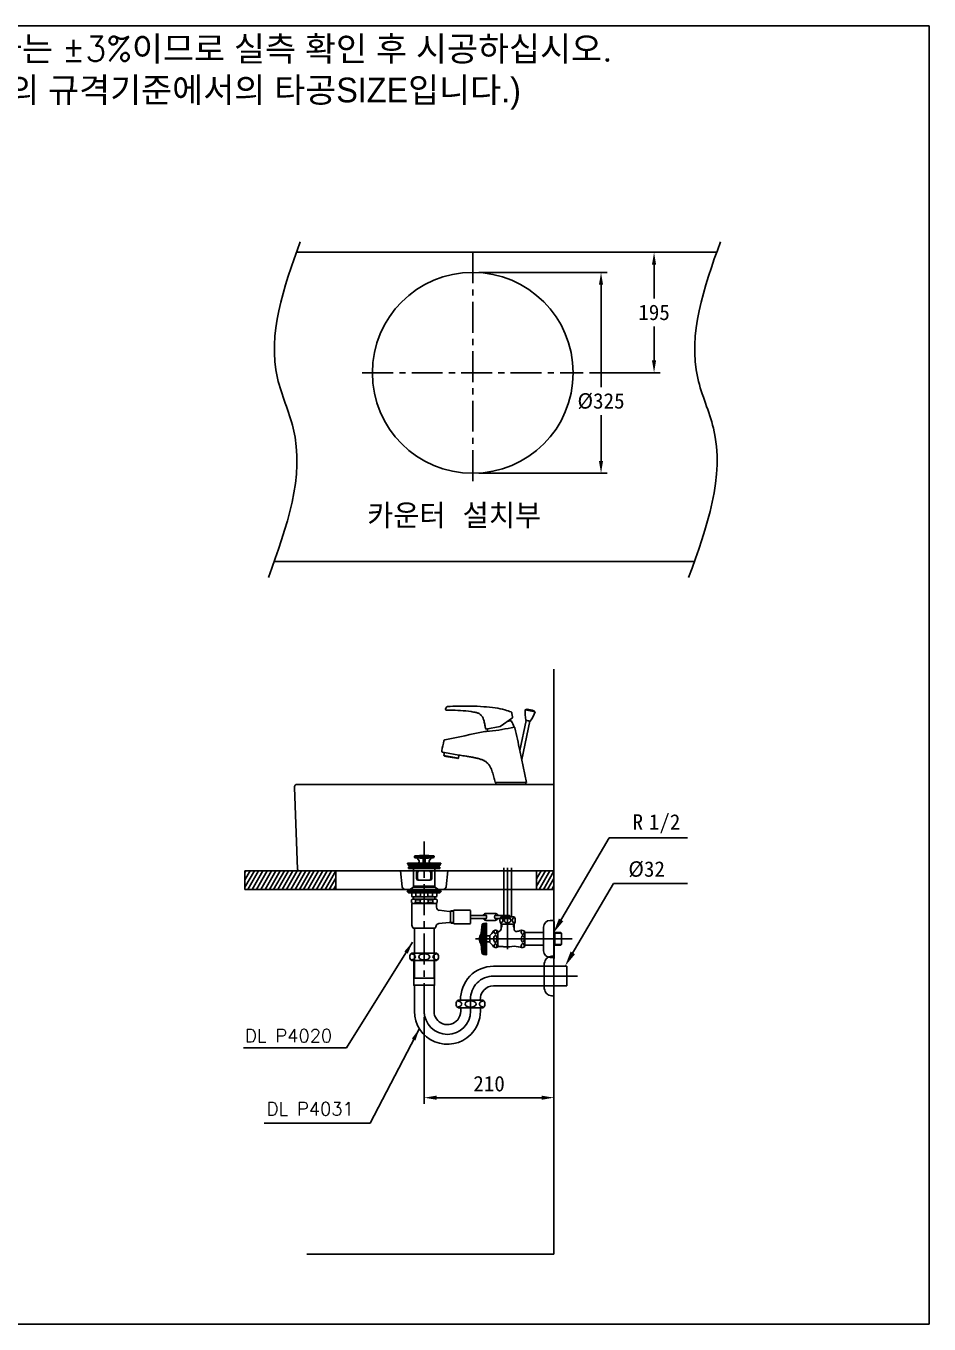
# Model space of a CAD drawing. Extents: x 0 to 3100, y 0 to 2100.
# Drawn here: x 1639 to 3100, y 0 to 2100 of the extents above; entities that cross this region are included whole.
import ezdxf

# ---------------------------------------------------------------- set-up
doc = ezdxf.new("R2010")
doc.units = 0
doc.header["$LTSCALE"] = 20
doc.header["$MEASUREMENT"] = 0
doc.linetypes.add('CENTER', pattern=[2, 1.25, -0.25, 0.25, -0.25])
doc.layers.get('0').update_dxf_attribs({"linetype": 'CONTINUOUS'})
doc.layers.get('DEFPOINTS').update_dxf_attribs({"linetype": 'CONTINUOUS'})
for name, color, linetype in [('1', 1, 'CONTINUOUS'), ('3', 3, 'CONTINUOUS'), ('4', 4, 'CONTINUOUS'), ('5', 5, 'CONTINUOUS'), ('6', 6, 'CONTINUOUS'), ('7', 7, 'CONTINUOUS'), ('CENTER', 2, 'CENTER')]:
    doc.layers.add(name, color=color, linetype=linetype)
doc.styles.add('GHS', font='romans', dxfattribs={"bigfont": 'ghs'})
doc.dimstyles.get("Standard").update_dxf_attribs({"dimtxt": 2.5, "dimasz": 2, "dimexe": 2, "dimexo": 1, "dimgap": 1.5, "dimtad": 1, "dimdec": 0, "dimlfac": 10, "dimrnd": 0.5, "dimzin": 0, "dimdsep": 46, "dimtxsty": 'Standard', "dimcen": 0, "dimclrt": 2, "dimadec": 0, "dimazin": 0, "dimtfac": 1, "dimtdec": 0, "dimtmove": 0, "dimatfit": 3, "dimfxl": 0, "dimtolj": 1, "dimtzin": 0, "dimarcsym": 0})

# ---------------------------------------------------------------- blocks, each defined once
blk = doc.blocks.new('*D13')
at = {"layer": '7', "color": 3, "lineweight": -2}
for p, q in [((2283, 496.7), (2283, 356.2)), ((2493, 404.7), (2493, 356.2)), ((2303, 366.2), (2473, 366.2))]:
    blk.add_line(p, q, dxfattribs=at)
at = {"layer": '7', "color": 3}
for points in [[(2303, 369.5), (2303, 362.8), (2283, 366.2)], [(2473, 369.5), (2473, 362.8), (2493, 366.2)]]:
    blk.add_solid(points, dxfattribs=at)
at = {"layer": 'DEFPOINTS', "color": 0}
for p in [(2283, 506.7), (2493, 414.7), (2493, 366.2)]:
    blk.add_point(p, dxfattribs=at)
at = {"layer": '7', "color": 2, "insert": (2388, 388.7), "char_height": 25, "attachment_point": 5}
blk.add_mtext('\\A1;210', dxfattribs=at)
blk = doc.blocks.new('*D16')
at = {"layer": '7', "color": 3, "lineweight": -2}
for p, q in [((2371.6, 1701.3), (2579.2, 1701.3)), ((2569.2, 1681.3), (2569.2, 1515.4)), ((2569.2, 1396.3), (2569.2, 1470.4)), ((2371.6, 1376.3), (2579.2, 1376.3))]:
    blk.add_line(p, q, dxfattribs=at)
at = {"layer": '7', "color": 3}
for points in [[(2565.8, 1681.3), (2572.5, 1681.3), (2569.2, 1701.3)], [(2565.8, 1396.3), (2572.5, 1396.3), (2569.2, 1376.3)]]:
    blk.add_solid(points, dxfattribs=at)
at = {"layer": 'DEFPOINTS', "color": 0}
for p in [(2361.6, 1701.3), (2361.6, 1376.3), (2569.2, 1376.3)]:
    blk.add_point(p, dxfattribs=at)
at = {"layer": '7', "color": 2, "insert": (2569.2, 1492.9), "char_height": 25, "attachment_point": 5}
blk.add_mtext('\\A1;%%C325', dxfattribs=at)
blk = doc.blocks.new('*D17')
at = {"layer": '7', "color": 3, "lineweight": -2}
for p, q in [((2592.5, 1733.8), (2665, 1733.8)), ((2655, 1713.8), (2655, 1659)), ((2655, 1559.1), (2655, 1614)), ((2550.3, 1539.1), (2665, 1539.1))]:
    blk.add_line(p, q, dxfattribs=at)
at = {"layer": '7', "color": 3}
for points in [[(2651.6, 1713.8), (2658.3, 1713.8), (2655, 1733.8)], [(2651.6, 1559.1), (2658.3, 1559.1), (2655, 1539.1)]]:
    blk.add_solid(points, dxfattribs=at)
at = {"layer": 'DEFPOINTS', "color": 0}
for p in [(2582.5, 1733.8), (2655, 1733.8), (2540.3, 1539.1)]:
    blk.add_point(p, dxfattribs=at)
at = {"layer": '7', "color": 2, "insert": (2655, 1636.5), "char_height": 25, "attachment_point": 5}
blk.add_mtext('\\A1;195', dxfattribs=at)
blk = doc.blocks.new('A$C510B3A89')
at = {"layer": '1', "color": 7}
blk.add_line((87.4, 0), (136.2, 0), dxfattribs=at)
at = {"layer": '7'}
for p, q in [((114.8, 107.8), (94.8, 93.8)), ((114, 113), (114.3, 111)), ((138.2, 121.6), (135.2, 120.7)), ((151.3, 117.3), (135.2, 120.7)), ((138.2, 121.6), (138.2, 121.6)), ((148.9, 119.3), (149, 119.3)), ((149, 119.3), (151.3, 117.3)), ((94.8, 93.8), (71.3, 89.6)), ((112.1, 102.8), (106.2, 101.8)), ((112.4, 91.7), (117.7, 92.7)), ((136.9, 103.5), (126.6, 54.8)), ((142.8, 102.2), (129.6, 40.1)), ((143.4, 102.4), (136.3, 103.9)), ((136.7, 103.5), (137.9, 103.3)), ((141.8, 102.4), (137.9, 103.3)), ((141.8, 102.4), (142.9, 102.2)), ((4.4, 51.6), (3.5, 46.7)), ((4.4, 45.9), (3.5, 46.7)), ((27.1, 42.5), (3.5, 46.7)), ((28, 47.4), (4.4, 51.6)), ((4.4, 45.9), (6.1, 45.6)), ((24.3, 42.4), (6.1, 45.6)), ((23.9, 42.3), (6.5, 45.4)), ((24.3, 42.4), (26.1, 42.1)), ((26.1, 42.1), (27.1, 42.5)), ((28, 47.4), (27.1, 42.5)), ((28.5, 47.3), (28, 47.4)), ((126.6, 54.8), (137.2, 3)), ((86.4, 3), (86.3, 3.5)), ((87.4, 3), (87.4, 0)), ((136.2, 3), (136.2, 0))]:
    blk.add_line(p, q, dxfattribs=at)
at = {"layer": '7', "color": 7}
for p, q in [((86.4, 3), (115.5, 3)), ((115.5, 3), (137.2, 3))]:
    blk.add_line(p, q, dxfattribs=at)
at = {"layer": '7'}
for centre, radius, start, end in [((7.8, 121.4), 1.5, 154.2972, 270.8052), ((9.3, 124.4), 1.5, 93.6966, 151.3141), ((111.8, 115.8), 1.5, 12.9441, 66.1922), ((205.1, 117.1), 70, 177.0153, 190.8327), ((133.2, 71.8), 50, 71.7204, 84.2796), ((86, 142.4), 70, 325.1673, 338.9847), ((108.9, 87.5), 35, 175.6305, 182.5585), ((112.2, 102.3), 0.5, 34.0977, 100), ((83.6, 83), 35, 15.8809, 34.0977), ((116.7, 91), 2, 12.5419, 57.7542), ((136.8, 104), 0.5, 190.8327, 258), ((143, 102.7), 0.5, 258, 325.1673), ((5.5, 70.1), 2, 103.7822, 164.229), ((2, 54), 2, 167.6446, 258.9831), ((6.6, 45.9), 0.5, 206.8699, 260), ((24, 42.8), 0.5, 260, 313.1301)]:
    blk.add_arc(centre, radius, start, end, dxfattribs=at)
for points in [[(112.4, 117.2), (102.3, 120.6), (86.8, 123.7), (68, 125.7), (47.4, 126.7), (26.8, 126.7), (9.2, 125.9)], [(8, 125.2), (6.4, 122.1)], [(7.8, 119.9), (12.9, 120), (30.3, 119.5), (47.5, 117.8), (55.5, 116.4)], [(55.5, 116.4), (57.6, 115.9), (59.6, 115), (61.5, 113.9), (63.2, 112.5), (64.7, 110.9), (66, 109.2), (67, 107.2), (67.8, 105.2)], [(67.8, 105.2), (68.6, 102.3), (70, 96.1), (71.2, 89.8), (71.3, 89.6)], [(114, 113), (113.6, 114.6), (113.3, 116.2)], [(114.8, 108.1), (114.6, 108.8), (114.5, 109.6), (114.4, 110.2), (114.4, 110.6), (114.3, 110.9), (114.3, 111)], [(5, 72.1), (69.9, 85.6)], [(69.9, 85.6), (70.2, 85.6), (70.9, 85.7), (72.3, 85.8), (112.4, 91.7)], [(3.9, 51.6), (4.1, 51.6), (4.4, 51.6)], [(38.9, 45.7), (30.1, 47.1), (28.5, 47.3)], [(56, 42.6), (52.3, 43.4), (48.2, 44.2), (43.7, 44.9), (38.9, 45.7)], [(38.9, 45.7), (45, 44.7), (51, 43.6), (56, 42.6)], [(72.5, 36), (71, 37.1), (68.6, 38.5), (66.1, 39.6), (63.5, 40.5), (61, 41.3), (58.5, 42), (56, 42.6)], [(56, 42.6), (61.1, 41.3), (65.9, 39.7), (70, 37.7), (72.5, 36)], [(73.1, 35.4), (72.5, 36)], [(72.5, 36), (73.1, 35.4)], [(73.1, 35.4), (76.1, 32.2), (78.5, 28.4), (80.4, 24.4), (81.9, 20.3), (83.2, 16.1), (84.4, 11.9), (85.4, 7.7), (86.3, 3.5)]]:
    blk.add_spline(points, degree=3, dxfattribs=at)
for points in [[(114.8, 107.8), (114.8, 107.9), (114.8, 108), (114.8, 108.1)], [(118.6, 91.4), (121.3, 79.2), (123.9, 67), (126.6, 54.8)], [(0, 54.5), (1.2, 59.9), (2.4, 65.3), (3.6, 70.7)]]:
    blk.add_open_spline(points, degree=3, dxfattribs=at)
blk.add_open_spline([(1.6, 52.1), (1.9, 52), (2.7, 51.8), (3.5, 51.7), (3.9, 51.6)], degree=3, knots=[0.173317, 0.173317, 0.173317, 0.173317, 1.25795, 2.514058, 2.514058, 2.514058, 2.514058], dxfattribs=at)

msp = doc.modelspace()

# ---------------------------------------------------------------- linework, layer by layer
msp.add_line((2493, 870.1, -9.3), (2493, 736.1, -9.3))
at = {"color": 7}
for p, q in [((2244.5, 733.1, -9.3), (2247.5, 707.5, -9.3)), ((2321.5, 733.1, -9.3), (2318.5, 707.5, -9.3)), ((2252.5, 703.1, -9.3), (2283, 703.1, -9.3)), ((2313.6, 703.1, -9.3), (2283, 703.1, -9.3))]:
    msp.add_line(p, q, dxfattribs=at)
msp.add_circle((2361.6, 1538.8), 162.5)
for centre, start, end in [((2490, 870.1, -9.3), 0, 90), ((2490, 736.1, -9.3), 270, 0)]:
    msp.add_arc(centre, 3, start, end)
for centre, start, end in [((2252.5, 708.1, -9.3), 186.6755, 270), ((2313.6, 708.1, -9.3), 270, 353.3245)]:
    msp.add_arc(centre, 5, start, end, dxfattribs=at)
at = {"layer": '1'}
for p, q in [((2493, 113), (2493, 1059.2)), ((1993, 703), (1993, 733)), ((2093, 113), (2493, 113))]:
    msp.add_line(p, q, dxfattribs=at)
at = {"layer": '1', "color": 3}
for p, q in [((2582.2, 786.4), (2502, 649.5)), ((2709, 786.4), (2582.2, 786.4)), ((2589.2, 712.7), (2521, 596.2)), ((2709, 712.7), (2589.2, 712.7))]:
    msp.add_line(p, q, dxfattribs=at)
at = {"layer": '1', "color": 7}
msp.add_line((2140, 703), (2140, 733), dxfattribs=at)
at = {"layer": '1', "color": 3}
for points in [[(2508.1, 651.7), (2501, 655.9), (2491.9, 632.3)], [(2527.1, 598.4), (2519.9, 602.6), (2510.9, 578.9)]]:
    msp.add_solid(points, dxfattribs=at)
at = {"layer": '3', "color": 7}
for p, q in [((2073, 868, -9.3), (2073, 868.1, -9.3)), ((2077.9, 736, -9.3), (2073, 867.9, -9.3)), ((2078, 873.1, -9.3), (2283, 873.1, -9.3)), ((2490, 873.1, -9.3), (2283, 873.1, -9.3)), ((2080.9, 733.1, -9.3), (2283, 733.1, -9.3)), ((2490, 733.1, -9.3), (2283, 733.1, -9.3))]:
    msp.add_line(p, q, dxfattribs=at)
at = {"layer": '3'}
for p, q in [((2268, 754.2), (2266.8, 756.3)), ((2266.9, 756.1), (2283, 756.1)), ((2299.1, 756.1), (2283, 756.1)), ((2298, 754.2), (2299.3, 756.3)), ((2256, 745.2), (2256, 744.6)), ((2256, 744.6), (2258.2, 743.1)), ((2256, 744.6), (2283, 744.6)), ((2265.7, 745.6), (2256.4, 745.6)), ((2257.7, 742.9), (2257.7, 741.6)), ((2257.7, 738.6), (2257.7, 737.3)), ((2264, 743.1), (2257.9, 743.1)), ((2283, 737.1), (2257.9, 737.1)), ((2283, 741.1), (2258.2, 741.1)), ((2283, 739.1), (2258.2, 739.1)), ((2264, 743.1), (2283, 743.1)), ((2265.5, 706.5), (2265.5, 737.1)), ((2283, 745.6), (2265.7, 745.6)), ((2283, 754.2), (2268, 754.2)), ((2270.5, 754), (2281.3, 753.3)), ((2274.8, 749.3), (2272, 753.2)), ((2272.7, 745.6), (2274.1, 746.4)), ((2283, 754.2), (2281.3, 753.3)), ((2281.3, 753.3), (2281.3, 745.6)), ((2282.5, 753.9), (2282.1, 747.5)), ((2282.1, 747.6), (2283, 747.6)), ((2282.3, 745.6), (2282.1, 747.6)), ((2283, 754.2), (2284.8, 753.3)), ((2283, 754.2), (2298, 754.2)), ((2284, 747.6), (2283, 747.6)), ((2283, 745.6), (2300.3, 745.6)), ((2310, 744.6), (2283, 744.6)), ((2302, 743.1), (2283, 743.1)), ((2283, 741.1), (2307.8, 741.1)), ((2283, 739.1), (2307.8, 739.1)), ((2283, 737.1), (2308.1, 737.1)), ((2283.5, 753.9), (2284, 747.5)), ((2283.8, 745.6), (2284, 747.6)), ((2295.5, 754), (2284.8, 753.3)), ((2284.8, 753.3), (2284.8, 745.6)), ((2291.3, 749.3), (2294, 753.2)), ((2293.4, 745.6), (2291.9, 746.4)), ((2300.3, 745.6), (2309.6, 745.6)), ((2300.5, 706.5), (2300.5, 737.1)), ((2302, 743.1), (2308.1, 743.1)), ((2310, 744.6), (2307.9, 743.1)), ((2308.3, 742.9), (2308.3, 741.6)), ((2308.3, 738.6), (2308.3, 737.3)), ((2310, 745.2), (2310, 744.6)), ((2270.7, 720.6), (2270.7, 730.6)), ((2272.4, 720.6), (2272.4, 730.6)), ((2283, 733.1), (2273.2, 733.1)), ((2283, 718.1), (2273.2, 718.1)), ((2283, 733.1), (2292.9, 733.1)), ((2283, 718.1), (2292.9, 718.1)), ((2293.6, 720.6), (2293.6, 730.6)), ((2295.4, 720.6), (2295.4, 730.6)), ((2265.5, 706.5), (2255.5, 700.5)), ((2255.5, 699.5), (2255.5, 700.5)), ((2255.5, 700.5), (2283, 700.5)), ((2265.5, 699.5), (2255.5, 699.5)), ((2257.3, 699.5), (2257.3, 698.2)), ((2257.8, 697.7), (2262.8, 697.7)), ((2262.8, 697.7), (2262.8, 691.6)), ((2262.8, 697.7), (2283, 697.7)), ((2266.2, 708.6), (2265.5, 709.8)), ((2265.5, 708.6), (2283, 708.6)), ((2265.5, 706.5), (2283, 706.5)), ((2300.5, 699.5), (2265.5, 699.5)), ((2266.2, 706.5), (2266.2, 708.6)), ((2269.6, 691.6), (2269.6, 697.7)), ((2277, 691.6), (2277, 697.7)), ((2300.5, 708.6), (2283, 708.6)), ((2300.5, 706.5), (2283, 706.5)), ((2310.5, 700.5), (2283, 700.5)), ((2303.2, 697.7), (2283, 697.7)), ((2289, 691.6), (2289, 697.7)), ((2296.4, 691.6), (2296.4, 697.7)), ((2299.8, 708.6), (2300.5, 709.8)), ((2299.8, 706.5), (2299.8, 708.6)), ((2300.5, 706.5), (2310.5, 700.5)), ((2300.5, 699.5), (2310.5, 699.5)), ((2308.2, 697.7), (2303.2, 697.7)), ((2303.2, 697.7), (2303.2, 691.6)), ((2308.7, 699.5), (2308.7, 698.2)), ((2310.5, 699.5), (2310.5, 700.5)), ((2262.3, 682.1), (2262.3, 686.2)), ((2263.8, 691), (2262.8, 691.6)), ((2263, 647), (2263, 679.6)), ((2263.8, 691), (2265.2, 691)), ((2283, 680.6), (2264, 680.6)), ((2265.2, 691), (2283, 691)), ((2265.5, 687.6), (2265.5, 691)), ((2265.7, 687.6), (2282.8, 687.6)), ((2269.1, 686.2), (2269.1, 682.1)), ((2269.1, 686.2), (2276.5, 686.2)), ((2269.1, 682.1), (2276.5, 682.1)), ((2269.6, 691.6), (2277, 691.6)), ((2276.5, 686.2), (2276.5, 682.1)), ((2300.8, 691), (2283, 691)), ((2300.4, 680.6), (2283, 680.6)), ((2300.4, 687.6), (2283.3, 687.6)), ((2296.4, 691.6), (2289, 691.6)), ((2297, 686.2), (2289.6, 686.2)), ((2289.6, 686.2), (2289.6, 682.1)), ((2297, 682.1), (2289.6, 682.1)), ((2297, 686.2), (2297, 682.1)), ((2299.8, 680.6), (2300.4, 680.6)), ((2300.4, 680.6), (2300.8, 680.6)), ((2300.5, 687.6), (2300.5, 691)), ((2302, 680.6), (2300.5, 680.6)), ((2302.2, 691), (2300.8, 691)), ((2302.2, 691), (2303.2, 691.6)), ((2303, 674.2), (2303, 679.6)), ((2303.8, 682.1), (2303.8, 686.2)), ((2307.5, 669.3), (2323.5, 667.6)), ((2325.6, 667.8), (2330.7, 667.8)), ((2325.7, 649.4), (2325.7, 667.9)), ((2327, 668.6), (2327, 667.8)), ((2330.7, 668.6), (2327, 668.6)), ((2330.7, 667.8), (2330.7, 668.8)), ((2330.7, 648.4), (2330.7, 667.8)), ((2331.5, 669.6), (2356.7, 669.6)), ((2377.4, 661.1), (2358, 661.1)), ((2358.2, 668.1), (2358.2, 662.3)), ((2358.2, 662.3), (2358.2, 649.1)), ((2358.8, 656.1), (2383.3, 656.1)), ((2383.3, 661.1), (2377.4, 661.1)), ((2394.4, 664.4), (2383.3, 664.4)), ((2383.3, 652.9), (2394.6, 652.9)), ((2397.7, 664.4), (2394.4, 664.4)), ((2394.6, 652.9), (2397.7, 652.9)), ((2421, 661.1), (2397.6, 661.1)), ((2397.6, 656.1), (2421, 656.1)), ((2421.5, 660.6), (2421, 661.1)), ((2421, 656.1), (2421, 661.1)), ((2421, 656.1), (2421.5, 656.6)), ((2421.5, 656.6), (2421.5, 660.6)), ((2265, 640.6), (2283, 640.6)), ((2267.1, 640.6), (2267.1, 559.6)), ((2301, 640.6), (2283, 640.6)), ((2298.9, 559.6), (2298.9, 640.6)), ((2306.9, 647.9), (2323.5, 649.7)), ((2325.7, 649.4), (2330.7, 649.4)), ((2327, 648.6), (2327, 649.4)), ((2330.7, 648.6), (2327, 648.6)), ((2356.7, 647.6), (2331.5, 647.6)), ((2267.1, 559.6), (2298.9, 559.6))]:
    msp.add_line(p, q, dxfattribs=at)
at = {"layer": '3', "color": 1}
for p, q in [((2008.2, 733), (1993, 706.7)), ((2001.3, 733), (1993, 718.7)), ((1994.4, 733), (1993, 730.7)), ((2015.1, 733), (1997.8, 703)), ((2022.1, 733), (2004.8, 703)), ((2029, 733), (2011.7, 703)), ((2035.9, 733), (2018.6, 703)), ((2042.9, 733), (2025.5, 703)), ((2049.8, 733), (2032.5, 703)), ((2056.7, 733), (2039.4, 703)), ((2063.6, 733), (2046.3, 703)), ((2070.6, 733), (2053.3, 703)), ((2077.5, 733), (2060.2, 703)), ((2084.4, 733), (2067.1, 703)), ((2091.4, 733), (2074, 703)), ((2098.3, 733), (2081, 703)), ((2105.2, 733), (2087.9, 703)), ((2112.1, 733), (2094.8, 703)), ((2119.1, 733), (2101.8, 703)), ((2126, 733), (2108.7, 703)), ((2132.9, 733), (2115.6, 703)), ((2140, 733.3), (2122.5, 703)), ((2140, 721.3), (2129.5, 703)), ((2472.4, 733), (2465, 720.2)), ((2479.3, 733), (2465, 708.2)), ((2486.3, 733), (2468.9, 703)), ((2493, 732.7), (2475.9, 703)), ((2493, 720.7), (2482.8, 703)), ((2140, 709.3), (2136.4, 703)), ((2493, 708.7), (2489.7, 703))]:
    msp.add_line(p, q, dxfattribs=at)
at = {"layer": '3'}
for points in [[(2382, 661.1, -0.044238), (2382.2, 661.4, -0.189273), (2382.7, 661.6, -0.189273), (2383.1, 661.4, -0.101059), (2383.6, 660.7, -0.059302), (2383.9, 659.8, -0.045722), (2384, 658.6, -0.045722)], [(2384, 658.6, -0.045722), (2383.9, 657.4, -0.059302), (2383.6, 656.5, -0.101059), (2383.1, 655.8, -0.189273), (2382.7, 655.7, -0.189273), (2382.2, 655.8, -0.044238), (2382, 656.1, -0.059302)], [(2399, 661.1, 0.044238), (2398.7, 661.4, 0.189273), (2398.3, 661.6, 0.189273), (2397.9, 661.4, 0.101059), (2397.4, 660.7, 0.059302), (2397.1, 659.8, 0.045722), (2397, 658.6, 0.045722)], [(2397, 658.6, 0.045722), (2397.1, 657.4, 0.059302), (2397.4, 656.5, 0.101059), (2397.9, 655.8, 0.189273), (2398.3, 655.7, 0.189273), (2398.7, 655.8, 0.044238), (2399, 656.1, 0.059302)]]:
    msp.add_lwpolyline(points, format="xyb", dxfattribs=at)
at = {"layer": '3', "color": 7}
for centre, radius, start, end in [((2078, 868.1, -9.3), 5, 90, 182.1226), ((2080.9, 736.1, -9.3), 3, 182.1226, 270)]:
    msp.add_arc(centre, radius, start, end, dxfattribs=at)
at = {"layer": '3'}
for centre, radius, start, end in [((2267.9, 756.1), 1.1, 97.3204, 169.4262), ((2283, 638.2), 120, 90, 97.3204), ((2283, 638.2), 120, 82.6796, 90), ((2298.2, 756.1), 1.1, 10.5738, 82.6796), ((2256.4, 745.2), 0.4, 90, 180), ((2257.9, 742.9), 0.2, 90, 180), ((2258.2, 741.6), 0.5, 180, 270), ((2258.2, 738.6), 0.5, 90, 180), ((2257.9, 737.3), 0.2, 180, 270), ((2261.5, 740.1), 1, 270, 90), ((2270.4, 752), 2, 35.2023, 86.2618), ((2273.1, 748.2), 2, 300, 35.2023), ((2292.9, 748.2), 2, 144.7977, 240), ((2295.7, 752), 2, 93.7382, 144.7977), ((2304.5, 740.1), 1, 90, 270), ((2307.8, 741.6), 0.5, 270, 0), ((2307.8, 738.6), 0.5, 0, 90), ((2308.1, 742.9), 0.2, 0, 90), ((2308.1, 737.3), 0.2, 270, 0), ((2309.6, 745.2), 0.4, 0, 90), ((2273.2, 730.6), 2.5, 90, 180), ((2273.2, 720.6), 2.5, 180, 270), ((2274.9, 730.6), 2.5, 90, 180), ((2274.9, 720.6), 2.5, 180, 270), ((2291.1, 730.6), 2.5, 0, 90), ((2291.1, 720.6), 2.5, 270, 0), ((2292.9, 730.6), 2.5, 0, 90), ((2292.9, 720.6), 2.5, 270, 0), ((2257.8, 698.2), 0.5, 180, 270), ((2308.2, 698.2), 0.5, 270, 0), ((2265.7, 682.9), 4.7, 43.9409, 136.0591), ((2265.7, 685.3), 4.7, 223.9409, 316.0591), ((2266.2, 701.2), 10.2, 250.5679, 289.4321), ((2264, 679.6), 1, 90, 180), ((2282.6, 674), 13.6, 89.0643, 116.6472), ((2282.6, 694.2), 13.6, 243.3528, 270.9357), ((2282.8, 720.5), 29.5, 258.5956, 270.3737), ((2283.2, 720.5), 29.5, 269.6263, 281.4044), ((2283.5, 674), 13.6, 63.3528, 90.9357), ((2283.5, 694.2), 13.6, 269.0643, 296.6472), ((2299.8, 701.2), 10.2, 250.5679, 289.4321), ((2300.4, 682.9), 4.7, 43.9409, 136.0591), ((2300.4, 685.3), 4.7, 223.9409, 316.0591), ((2302, 679.6), 1, 0, 90), ((2308, 674.2), 5, 180, 263.8845), ((2323.9, 672.5), 5, 265.3322, 308.1927), ((2331.5, 668.8), 0.8, 90, 180), ((2356.7, 668.1), 1.5, 0, 90), ((2383.3, 659.4), 5, 90.0092, 159.5218), ((2383.3, 657.9), 5, 200.4965, 270.0092), ((2397.7, 659.4), 5, 20.4965, 90.0092), ((2397.7, 657.9), 5, 270.0092, 339.5218), ((2276, 647.6), 13, 182.42, 212.3), ((2290, 647.6), 13, 327.7, 345.0405), ((2307.4, 642.9), 5, 96.1155, 165.0405), ((2323.9, 644.7), 5, 51.8073, 94.6678), ((2331.5, 648.4), 0.8, 180, 270), ((2356.7, 649.1), 1.5, 270, 0)]:
    msp.add_arc(centre, radius, start, end, dxfattribs=at)
at = {"layer": '4'}
for p, q in [((2266.8, 600), (2262.5, 600)), ((2266.8, 600), (2262.5, 600)), ((2262.9, 588), (2262.5, 588)), ((2262.9, 588), (2283, 588)), ((2266.2, 588), (2266.2, 548.2)), ((2283, 600), (2266.8, 600)), ((2283, 600), (2266.8, 600)), ((2283, 600), (2299.3, 600)), ((2283, 600), (2299.3, 600)), ((2303.2, 588), (2283, 588)), ((2299.3, 600), (2303.6, 600)), ((2299.3, 600), (2303.6, 600)), ((2299.8, 588), (2299.8, 548.2)), ((2303.2, 588), (2303.6, 588)), ((2493, 561.2), (2493, 593.7)), ((2514.1, 578.9), (2395.3, 578.9)), ((2477, 580.4), (2477, 563)), ((2514.1, 547.1), (2514.1, 578.9)), ((2266.2, 548.2), (2283, 548.2)), ((2267.1, 506), (2267.1, 546.6)), ((2299.8, 548.2), (2283, 548.2)), ((2298.9, 523.4), (2298.9, 546.6)), ((2531.1, 563), (2395.3, 563)), ((2514.1, 547.1), (2395.3, 547.1)), ((2477, 545.6), (2477, 563)), ((2493, 563), (2493, 530.5)), ((2298.9, 523.4), (2298.9, 506)), ((2341.7, 523.7), (2337.4, 523.7)), ((2337.8, 511.7), (2357.9, 511.7)), ((2341.2, 511.7), (2341.2, 511)), ((2357.9, 523.7), (2341.7, 523.7)), ((2342.1, 506), (2342.1, 509.5)), ((2357.9, 523.7), (2358, 523.7)), ((2358, 506), (2358, 524.7)), ((2358.1, 523.7), (2358, 523.7)), ((2358.1, 523.7), (2374.4, 523.7)), ((2378.3, 511.7), (2358.1, 511.7)), ((2373.9, 506), (2373.9, 511.7)), ((2374.4, 523.7), (2378.6, 523.7))]:
    msp.add_line(p, q, dxfattribs=at)
for points in [[(2268.8, 594, 0.155217), (2268.2, 595.9, 0.106747), (2266.2, 597.8, 0.073043), (2263.4, 598.9, 0.028511), (2261.7, 599.2, 0.059523)], [(2261.7, 588.8, 0.028511), (2263.4, 589.2, 0.073043), (2266.2, 590.3, 0.106747), (2268.2, 592.2, 0.155217), (2268.8, 594, 0.155217)], [(2274.7, 595.8, 0.32729), (2274.7, 592.3, 0.106373), (2276.8, 590.5, 0.071219), (2279.5, 589.4, 0.057537), (2283, 589, 0.057537)], [(2283, 599, 0.057537), (2279.5, 598.6, 0.071219), (2276.8, 597.6, 0.106373), (2274.7, 595.8, 0.159483)], [(2283, 599, 0.057537), (2279.5, 598.6, 0.071219), (2276.8, 597.6, 0.106373), (2274.7, 595.8, 0.159483)], [(2283, 599, -0.057537), (2286.6, 598.6, -0.071219), (2289.3, 597.6, -0.106373), (2291.3, 595.8, -0.159483)], [(2283, 599, -0.057537), (2286.6, 598.6, -0.071219), (2289.3, 597.6, -0.106373), (2291.3, 595.8, -0.159483)], [(2291.3, 595.8, -0.32729), (2291.3, 592.3, -0.106373), (2289.3, 590.5, -0.071219), (2286.6, 589.4, -0.057537), (2283, 589, -0.057537)], [(2297.2, 594, -0.155217), (2297.8, 595.9, -0.106747), (2299.9, 597.8, -0.073043), (2302.6, 598.9, -0.028511), (2304.4, 599.2, -0.059523)], [(2304.4, 588.8, -0.028511), (2302.6, 589.2, -0.073043), (2299.9, 590.3, -0.106747), (2297.8, 592.2, -0.155217), (2297.2, 594, -0.155217)], [(2343.8, 517.7, 0.155217), (2343.2, 519.6, 0.106747), (2341.1, 521.5, 0.073043), (2338.3, 522.6, 0.028511), (2336.6, 522.9, 0.059523)], [(2336.6, 512.5, 0.028511), (2338.3, 512.9, 0.073043), (2341.1, 514, 0.106747), (2343.2, 515.9, 0.155217), (2343.8, 517.7, 0.155217)], [(2349.7, 519.5, 0.32729), (2349.7, 516, 0.106373), (2351.7, 514.2, 0.071219), (2354.4, 513.1, 0.057537), (2357.9, 512.7, 0.057537)], [(2358, 522.7, 0.05879), (2354.4, 522.3, 0.071219), (2351.7, 521.3, 0.106373), (2349.7, 519.5, 0.159483)], [(2358, 522.7, -0.05879), (2361.7, 522.3, -0.071219), (2364.4, 521.3, -0.106373), (2366.4, 519.5, -0.159483)], [(2366.4, 519.5, -0.32729), (2366.4, 516, -0.106373), (2364.4, 514.2, -0.071219), (2361.7, 513.1, -0.057537), (2358.1, 512.7, -0.057537)], [(2372.3, 517.7, -0.155217), (2372.9, 519.6, -0.106747), (2374.9, 521.5, -0.073043), (2377.7, 522.6, -0.028511), (2379.4, 522.9, -0.059523)], [(2379.4, 512.5, -0.028511), (2377.7, 512.9, -0.073043), (2374.9, 514, -0.106747), (2372.9, 515.9, -0.155217), (2372.3, 517.7, -0.155217)]]:
    msp.add_lwpolyline(points, format="xyb", dxfattribs=at)
for centre, radius, start, end in [((2267.8, 594), 8, 131.4096, 228.5904), ((2298.3, 594), 8, 311.4096, 48.5904), ((2497, 579.5), 20, 146.2077, 177.4359), ((2488.4, 584.6), 10, 111.1927, 142.8035), ((2494.5, 565.6), 30, 92.866, 109.0071), ((2395.3, 525.5), 53.4, 90, 181.9326), ((2267.2, 548.2), 1, 180, 238.7026), ((2266.2, 546.6), 0.925, 0, 58.7026), ((2299.8, 546.6), 0.925, 121.2974, 180), ((2298.8, 548.2), 1, 301.2974, 0), ((2395.3, 525.5), 37.5, 90, 180.654), ((2395.3, 525.5), 21.6, 90, 184.7747), ((2497, 546.5), 20, 182.5641, 213.7923), ((2488.4, 541.4), 10, 217.1965, 248.8073), ((2494.5, 560.5), 30, 250.9929, 267.134), ((2320.5, 506), 53.4, 180, 314.9403), ((2320.5, 506), 37.5, 180, 0), ((2320.5, 506), 21.6, 180, 320.796), ((2342.7, 517.7), 8, 131.4096, 228.5904), ((2320.5, 506), 21.6, 320.796, 0), ((2325.2, 500.4), 19.2, 28.0637, 33.4561), ((2320.5, 506), 53.4, 314.9403, 0), ((2373.4, 517.7), 8, 311.4096, 48.5904)]:
    msp.add_arc(centre, radius, start, end, dxfattribs=at)
at = {"layer": '5'}
msp.add_lwpolyline([(0, 2100), (3100, 2100), (3100, 0), (0, 0)], close=True, dxfattribs=at)
for points in [[(2082.4, 1751), (2045.7, 1530), (2071, 1449.3), (2030.8, 1207.7)], [(2762.4, 1751), (2725.8, 1530), (2751, 1449.3), (2710.9, 1207.7)]]:
    msp.add_spline(points, degree=3, dxfattribs=at)
at = {"layer": '6'}
for p, q in [((2411.7, 738), (2411.7, 659)), ((2418, 606.5), (2418, 738)), ((2424.4, 738), (2424.4, 659)), ((2424.4, 659), (2407.5, 659)), ((2428.5, 659), (2424.4, 659)), ((2493.1, 653), (2487.1, 653)), ((2493.1, 591.2), (2493.1, 651.2)), ((2377.1, 647), (2377.1, 623)), ((2377.7, 647.5), (2378.5, 647.5)), ((2378.5, 647.5), (2379, 648)), ((2378.5, 647.5), (2378.5, 623)), ((2379, 648), (2379, 623)), ((2379, 648), (2382.2, 648)), ((2379, 647.6), (2382.5, 647.6)), ((2379, 646.6), (2382.5, 646.6)), ((2379, 645.6), (2382.5, 645.6)), ((2379, 644.6), (2382.5, 644.6)), ((2379, 643.6), (2382.5, 643.6)), ((2379, 642.6), (2382.5, 642.6)), ((2379, 641.6), (2382.5, 641.6)), ((2379, 640.6), (2382.5, 640.6)), ((2379, 639.6), (2382.5, 639.6)), ((2379, 638.6), (2382.5, 638.6)), ((2379, 637.6), (2382.5, 637.6)), ((2379, 636.6), (2382.5, 636.6)), ((2379, 635.6), (2382.5, 635.6)), ((2379, 634.6), (2382.5, 634.6)), ((2379, 633.6), (2382.5, 633.6)), ((2379, 632.6), (2382.5, 632.6)), ((2379, 631.6), (2382.5, 631.6)), ((2379, 630.6), (2382.5, 630.6)), ((2382.5, 648.3), (2382.5, 648.5)), ((2382.5, 648.5), (2384, 648.5)), ((2382.5, 648.3), (2382.5, 623)), ((2384, 647.5), (2384, 648.5)), ((2384, 623), (2384, 647.5)), ((2394, 634.3), (2393.4, 633.4)), ((2402.1, 635), (2402.1, 635.7)), ((2402.1, 611), (2402.1, 635)), ((2403, 635), (2402.1, 635)), ((2403, 634.3), (2402.1, 634.3)), ((2403, 634.3), (2404.3, 635.2)), ((2403, 634.3), (2403, 635)), ((2428.5, 647), (2407.5, 647)), ((2407.5, 639.5), (2407.5, 647)), ((2408.8, 643), (2407.5, 640.9)), ((2408.8, 643), (2407.5, 643)), ((2408.8, 643), (2408.8, 647)), ((2427.3, 643), (2427.3, 647)), ((2427.3, 643), (2428.5, 640.9)), ((2428.5, 643), (2427.3, 643)), ((2428.5, 639.1), (2428.5, 647)), ((2446, 632.3), (2446, 635)), ((2476.1, 633.3), (2446, 633.3)), ((2446, 632.3), (2446, 613.8)), ((2476.1, 642), (2476.1, 604)), ((2504.1, 633.3), (2493.1, 633.3)), ((2493.1, 632.6), (2493.1, 613.4)), ((2494.6, 632.3), (2493.6, 633.3)), ((2494.6, 612.8), (2494.6, 633.3)), ((2494.6, 632.3), (2505.1, 632.3)), ((2505.1, 632.3), (2504.1, 633.3)), ((2505, 613.8), (2505, 632.3)), ((2522.7, 623), (2366.1, 623)), ((2377.1, 599), (2377.1, 623)), ((2378.5, 598.5), (2378.5, 623)), ((2379, 629.6), (2382.5, 629.6)), ((2379, 628.6), (2382.5, 628.6)), ((2379, 627.6), (2382.5, 627.6)), ((2379, 626.6), (2382.5, 626.6)), ((2379, 625.6), (2382.5, 625.6)), ((2379, 624.6), (2382.5, 624.6)), ((2379, 623.6), (2382.5, 623.6)), ((2379, 598), (2379, 623)), ((2379, 622.4), (2382.5, 622.4)), ((2379, 621.4), (2382.5, 621.4)), ((2379, 620.4), (2382.5, 620.4)), ((2379, 619.4), (2382.5, 619.4)), ((2379, 618.4), (2382.5, 618.4)), ((2379, 617.4), (2382.5, 617.4)), ((2379, 616.4), (2382.5, 616.4)), ((2379, 615.4), (2382.5, 615.4)), ((2379, 614.4), (2382.5, 614.4)), ((2379, 613.4), (2382.5, 613.4)), ((2379, 612.4), (2382.5, 612.4)), ((2379, 611.4), (2382.5, 611.4)), ((2379, 610.4), (2382.5, 610.4)), ((2379, 609.4), (2382.5, 609.4)), ((2382.5, 597.7), (2382.5, 623)), ((2389.1, 627.8), (2384, 627.8)), ((2384, 597.5), (2384, 623)), ((2389.1, 618.3), (2384, 618.3)), ((2389.1, 628.7), (2389.1, 627.8)), ((2389.1, 627.8), (2389.1, 618.3)), ((2389.1, 617.3), (2389.1, 618.3)), ((2394, 611.7), (2393.4, 612.7)), ((2403, 611.8), (2402.1, 611.8)), ((2405.7, 611), (2402.1, 611)), ((2402.1, 610.3), (2402.1, 611)), ((2403, 611.8), (2404.3, 611)), ((2403, 611), (2403, 611.8)), ((2446, 611), (2446, 613.8)), ((2476.1, 612.8), (2446, 612.8)), ((2446, 612.8), (2446, 612.6)), ((2446, 611), (2446, 612.6)), ((2504.1, 612.8), (2493.1, 612.8)), ((2493.6, 612.8), (2494.6, 613.8)), ((2494.6, 613.8), (2505.1, 613.8)), ((2504.1, 612.8), (2505.1, 613.8)), ((2377.7, 598.5), (2378.5, 598.5)), ((2378.5, 598.5), (2379, 598)), ((2379, 608.4), (2382.5, 608.4)), ((2379, 607.4), (2382.5, 607.4)), ((2379, 606.4), (2382.5, 606.4)), ((2379, 605.4), (2382.5, 605.4)), ((2379, 604.4), (2382.5, 604.4)), ((2379, 603.4), (2382.5, 603.4)), ((2379, 602.4), (2382.5, 602.4)), ((2379, 601.4), (2382.5, 601.4)), ((2379, 600.4), (2382.5, 600.4)), ((2379, 599.4), (2382.5, 599.4)), ((2379, 598.4), (2382.5, 598.4)), ((2379, 598), (2382.2, 598)), ((2382.5, 597.5), (2382.5, 597.7)), ((2382.5, 597.5), (2384, 597.5)), ((2487.1, 593), (2493.1, 593))]:
    msp.add_line(p, q, dxfattribs=at)
for centre, radius, start, end in [((2415.5, 653), 10, 143.1301, 216.8699), ((2420.5, 653), 10, 323.1301, 36.8699), ((2487.1, 642), 11, 90, 180), ((2386.3, 623), 14, 141.7859, 179.7527), ((2520, 623), 145, 170.5066, 178.0569), ((2377.7, 646.8), 0.7, 90, 170.5066), ((2382.2, 648.3), 0.3, 270, 0), ((2381.3, 640.4), 14, 303.8098, 330), ((2398.6, 631.7), 5.36, 49.5694, 150), ((2403, 639.5), 4.5, 270, 0), ((2432.5, 639.1), 4, 180, 277.7117), ((2429.7, 659.7), 24.8, 277.7117, 290.9661), ((2441.1, 630), 7, 45.4871, 110.9661), ((2386.3, 623.1), 14, 180.2473, 218.2141), ((2520, 623), 145, 178.0569, 189.4934), ((2381.3, 605.7), 14, 30, 56.1902), ((2398.6, 614.4), 5.36, 210, 310.4306), ((2405.7, 573), 38, 80.6952, 90), ((2418, 648), 38, 260.6952, 280.7373), ((2429.7, 586.3), 24.8, 69.0339, 100.7373), ((2441.1, 616), 7, 249.0339, 314.5), ((2377.7, 599.2), 0.7, 189.4934, 270), ((2382.2, 597.7), 0.3, 0, 90), ((2487.1, 604), 11, 180, 270)]:
    msp.add_arc(centre, radius, start, end, dxfattribs=at)
for centre, major_axis, ratio, start_param, end_param in [((2405.3, 653.2), (-5.23, 0), 0.866391, 1.800504, 4.443058), ((2430.7, 653.2), (-5.23, 0), 0.866391, -1.317473, 1.357378), ((2398.3, 636.6), (0, 5.4), 0.478204, 1.649187, 4.692658), ((2442.5, 635.5), (0, 5.22), 0.46009, 1.292018, 4.793095), ((2398.3, 609.7), (0, 5.4), 0.478204, 4.6817, 7.825213), ((2442.5, 610.6), (0, 5.22), 0.46009, 4.613779, 8.15122)]:
    msp.add_ellipse(centre, major_axis=major_axis, ratio=ratio, start_param=start_param, end_param=end_param, dxfattribs=at)
for centre, major_axis, ratio in [((2418, 653.2), (5.23, 0), 0.866391), ((2398.3, 623), (0, -5.4), 0.478204), ((2442.5, 623), (0, -5.22), 0.46009)]:
    msp.add_ellipse(centre, major_axis=major_axis, ratio=ratio, dxfattribs=at)
at = {"layer": '7'}
for p, q in [((2076.3, 1733.8), (2756.3, 1733.8)), ((2040.2, 1233.8), (2720.3, 1233.8)), ((1993, 733, -9.3), (2218, 733, -9.3)), ((2218, 733), (2493, 733)), ((1993, 703), (2493, 703))]:
    msp.add_line(p, q, dxfattribs=at)
at = {"layer": '7', "color": 7}
for p, q in [((2465, 703), (2465, 733)), ((2493, 702.7), (2493, 732.7))]:
    msp.add_line(p, q, dxfattribs=at)
at = {"layer": 'CENTER', "color": 2, "linetype": 'CENTER', "ltscale": 2}
for p, q in [((2361.6, 1733.8), (2361.6, 1357.7)), ((2182.9, 1538.8), (2540.3, 1538.8)), ((2283, 501.7), (2283, 780.7))]:
    msp.add_line(p, q, dxfattribs=at)

# ---------------------------------------------------------------- block references
at = {"layer": '1'}
msp.add_blockref('A$C510B3A89', (2311.3, 873, -9.3), dxfattribs=at)

# ---------------------------------------------------------------- texts
at = {"insert": (2190.8, 1327.1, -54.4), "char_height": 40, "width": 702.2, "attachment_point": 1, "style": 'GHS'}
msp.add_mtext('카운터 설치부', dxfattribs=at)
at = {"color": 2, "char_height": 21.25, "attachment_point": 1, "style": 'GHS'}
for s, insert in [('DL P4020', (1993, 477)), ('DL P4031', (2028, 358.7))]:
    msp.add_mtext_dynamic_manual_height_columns(s, width=155.835, gutter_width=13.5, heights=[0], dxfattribs=dict(at, insert=insert))
at = {"layer": '1', "color": 2, "char_height": 25, "attachment_point": 5}
for s, insert in [('R{\\f??|b0|i0|c0|p49; }1/2', (2658.9, 809.2)), ('%%c32', (2643, 735.6))]:
    msp.add_mtext(s, dxfattribs=dict(at, insert=insert))
at = {"layer": '3', "insert": (851.4, 2083.1), "char_height": 40, "attachment_point": 1, "style": 'GHS'}
msp.add_mtext_dynamic_manual_height_columns('{\\fGulim|b0|i0|c129|p50;※주의}: {\\fGulim|b0|i0|c129|p50;카운터 설치부 도기허용차는 }±3%{\\fGulim|b0|i0|c129|p50;이므로 실측 확인 후 시공하십시오}.\\P     ({\\fGulim|b0|i0|c129|p50;아래의 타공SIZE는 도면상의 규격기준에서의 타공SIZE입니다.)}', width=3042.401, gutter_width=13.5, heights=[0], dxfattribs=at)

# ---------------------------------------------------------------- dimensions: what is measured, and where the dimension line sits
at = {"layer": '7'}
dim = msp.add_linear_dim(base=(2655, 1733.8, -9.3), p1=(2540.3, 1539.1, -9.3), p2=(2582.5, 1733.8, -9.3), angle=90, dimstyle='Standard', override={"dimtxt": 25, "dimasz": 20, "dimexe": 10, "dimexo": 10, "dimgap": 10, "dimtih": 1, "dimtoh": 1, "dimlfac": 1, "dimzin": 8, "dimclrd": 3, "dimclre": 3}, dxfattribs=at)
dim.commit()
dim.dimension.update_dxf_attribs({"geometry": '*D17', "text_midpoint": (2655, 1636.5, -9.3)})
dim = msp.add_linear_dim(base=(2569.2, 1376.3), p1=(2361.6, 1701.3), p2=(2361.6, 1376.3), angle=90, text='%%C<>', dimstyle='Standard', override={"dimtxt": 25, "dimasz": 20, "dimexe": 10, "dimexo": 10, "dimgap": 10, "dimtih": 1, "dimtoh": 1, "dimlfac": 1, "dimzin": 8, "dimclrd": 3, "dimclre": 3}, dxfattribs=at)
dim.commit()
dim.dimension.update_dxf_attribs({"geometry": '*D16', "text_midpoint": (2569.2, 1492.9), "dimtype": 160})
dim = msp.add_linear_dim(base=(2493, 366.2), p1=(2283, 506.7), p2=(2493, 414.7), dimstyle='Standard', override={"dimtxt": 25, "dimasz": 20, "dimexe": 10, "dimexo": 10, "dimgap": 10, "dimtih": 1, "dimtoh": 1, "dimlfac": 1, "dimzin": 8, "dimclrd": 3, "dimclre": 3}, dxfattribs=at)
dim.commit()
dim.dimension.update_dxf_attribs({"geometry": '*D13', "text_midpoint": (2388, 388.7)})

# ---------------------------------------------------------------- leaders
for points, override in [([(2264.3, 618), (2157.5, 446.9), (1990.5, 446.9)], {"dimtxt": 20, "dimasz": 20, "dimexe": 10, "dimexo": 8, "dimgap": 10, "dimtad": 0, "dimtoh": 1, "dimdec": 4, "dimlfac": 1, "dimzin": 8, "dimclrd": 3, "dimclre": 3, "dimtdec": 4, "dimarcsym": 1}), ([(2275.2, 477.9), (2195.6, 325.2), (2024.2, 325.2)], {"dimtxt": 25, "dimasz": 20, "dimexe": 10, "dimexo": 10, "dimgap": 10, "dimtih": 1, "dimtoh": 1, "dimlfac": 1, "dimzin": 8, "dimclrd": 3, "dimclre": 3})]:
    msp.add_leader(points, dimstyle='Standard', override=override)

doc.saveas('drawing.dxf')
